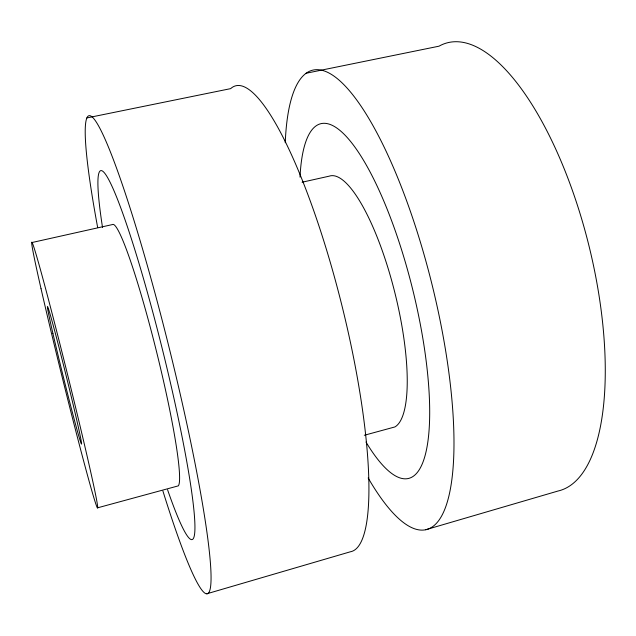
<?xml version="1.0" encoding="UTF-8"?>
<svg xmlns="http://www.w3.org/2000/svg" width="636" height="636" viewBox="0 0 636 636"><rect width="100%" height="100%" fill="white"/><g stroke="black" fill="none" stroke-linecap="round" stroke-linejoin="round"><path stroke-width="0.95" d="M206.899 593.762L350.444 551.762A239.939 50.236 76.1 0 0 339.266 295.08A239.939 50.236 76.1 0 0 230.661 88.635L86.854 117.93M425.699 529.74L558.138 490.992A230.836 88.332 76.1 0 0 586.042 234.453A230.836 88.332 76.1 0 0 438.999 46.19L306.115 73.259M97.745 507.774L178.342 485.856A134.935 11.925 76.1 0 0 155.128 346.032A134.935 11.925 76.1 0 0 112.437 224.564L31.8 242.57M364.309 435.263L394.869 426.947A129.808 34.885 76.1 0 0 393.477 287.289A129.808 34.885 76.1 0 0 329.217 176.164L302.084 182.222M300.009 177.134A182.715 49.37 76.1 0 1 368.459 168.93A182.715 49.37 76.1 0 1 429.682 414.752A182.715 49.37 76.1 0 1 365.994 442.044M102.515 227.41A190.013 16.894 76.1 0 1 125.61 221.455A190.013 16.894 76.1 0 1 190.164 481.762A190.013 16.894 76.1 0 1 167.57 489.744M285.246 142.75A236.64 64.403 76.1 0 1 374.453 128.281A236.64 64.403 76.1 0 1 453.929 449.628A236.64 64.403 76.1 0 1 368.149 477.954M97.682 227.593A246.235 22.069 76.1 0 1 117.612 171.06A246.235 22.069 76.1 0 1 206.756 531.028A246.235 22.069 76.1 0 1 162.903 491M41.046 288.744A136.835 2.918 76.1 0 0 96.489 505.851A136.835 2.918 76.1 0 0 56.715 331.372A136.835 2.918 76.1 0 0 41.046 288.744M52.899 333.375A70.835 1.503 76.1 0 0 81.177 443.531A70.835 1.503 76.1 0 0 59.482 349.236A70.835 1.503 76.1 0 0 52.899 333.375"/></g></svg>
